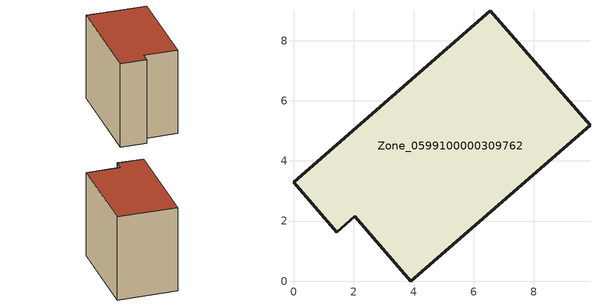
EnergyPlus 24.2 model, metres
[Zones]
Zone_0599100000309762
 floor ground (C_G): 6.55,9 9.87,5.18 3.9,0 2.04,2.15 1.44,1.63 0,3.3 z0
 wall outside (C_F): 9.87,5.18 6.55,9 0,3.3 1.44,1.63 2.04,2.15 3.9,0 9.87,5.18 z0:7.4
 roof outside (C_R): 6.55,9 0,3.3 1.44,1.63 2.04,2.15 3.9,0 9.87,5.18 z7.4
[BUILDING]
Pand.0599100000309762: North Axis=0; Terrain=City; Loads Convergence Tolerance Value=0.04; Temperature Convergence Tolerance Value=0.4; Solar Distribution=FullExterior; Maximum Number of Warmup Days=25; Minimum Number of Warmup Days=1
[Site:Location]
Rotterdam.The.Hague.AP_ZH_NLD Design_Conditions: Latitude=51.96; Longitude=4.45; Time Zone=1; Elevation=-4.5
[SITE:GROUNDTEMPERATURE:BUILDINGSURFACE]
18, 18, 18, 18, 18, 18, 18, 18, 18, 18, 18, 18
[MATERIAL] Thermal Absorptance=0.9; Solar Absorptance=0.7; Visible Absorptance=0.7
Name | Roughness | Thickness | Conductivity | Density | Specific Heat
G.TI.1946 | MediumSmooth | 0.15 | 1 | 540 | 1210
F.TI.1946 | Rough | 0.3 | 0.857143 | 1920 | 840
R.TI.1946 | MediumRough | 0.2 | 0.1 | 1500 | 1000
[CONSTRUCTION]
C_G: G.TI.1946
C_F: F.TI.1946
C_R: R.TI.1946
[ZONE]
Zone_0599100000309762: Type=1; Multiplier=1; Ceiling Height=Autocalculate; Volume=Autocalculate; Floor Area=autocalculate; Part of Total Floor Area=Yes
[ZONEINFILTRATION:DESIGNFLOWRATE]
Infil_Zone_0599100000309762: Zone or ZoneList or Space or SpaceList=Zone_0599100000309762; Schedule=AlwaysOn; Design Flow Rate Calculation Method=Flow/Area; Flow Rate per Floor Area=0.003; Constant Term Coefficient=1; Temperature Term Coefficient=0; Velocity Term Coefficient=0; Velocity Squared Term Coefficient=0
[HVACTEMPLATE:ZONE:IDEALLOADSAIRSYSTEM]
Zone_0599100000309762: Maximum Heating Supply Air Temperature=50; Minimum Cooling Supply Air Temperature=13; Maximum Heating Supply Air Humidity Ratio=0.0156; Minimum Cooling Supply Air Humidity Ratio=0.0077; Heating Limit=NoLimit; Cooling Limit=NoLimit; Dehumidification Control Type=ConstantSensibleHeatRatio; Cooling Sensible Heat Ratio=0.7; Dehumidification Setpoint=60; Humidification Control Type=None; Humidification Setpoint=30; Outdoor Air Method=None; Outdoor Air Flow Rate per Person=0.00944; Outdoor Air Flow Rate per Zone Floor Area=0; Outdoor Air Flow Rate per Zone=0; Demand Controlled Ventilation Type=None; Outdoor Air Economizer Type=NoEconomizer; Heat Recovery Type=None; Sensible Heat Recovery Effectiveness=0.7; Latent Heat Recovery Effectiveness=0.65
[ZONECONTROL:THERMOSTAT]
ThermostatControl_Zone_0599100000309762: Zone or ZoneList=Zone_0599100000309762; Control Type Schedule=DualSetpointControlType; Control 1=Thermostat_Zone_0599100000309762; Temperature Difference Between Cutout And Setpoint=0
[THERMOSTATSETPOINT:DUALSETPOINT]
Thermostat_Zone_0599100000309762: Heating Setpoint Temperature Schedule=HeatingSetpoint_Zone_0599100000309762; Cooling Setpoint Temperature Schedule=CoolingSetpoint_Zone_0599100000309762
[SCHEDULE:COMPACT]
HeatingSetpoint_Zone_0599100000309762: Through: 12/31, For: AllDays, Until: 24:00, 21
CoolingSetpoint_Zone_0599100000309762: Through: 12/31, For: AllDays, Until: 24:00, 24
DualSetpointControlType: Through: 12/31, For: AllDays, Until: 24:00, 4
AlwaysOn: Through: 12/31, For: AllDays, Until: 24:00, 1
